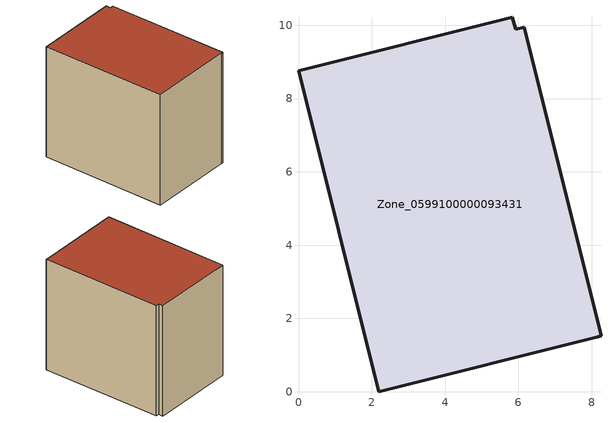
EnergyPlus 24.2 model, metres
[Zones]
Zone_0599100000093431
 floor ground (C_G): 2.19,0 0,8.76 5.84,10.22 5.92,9.9 6.16,9.95 8.26,1.52 8.18,1.5 z0
 wall outside (C_F): 0,8.76 2.19,0 8.18,1.5 8.26,1.52 6.16,9.95 5.92,9.9 5.84,10.22 0,8.76 z0:8.13
 roof outside (C_R): 8.26,1.52 6.16,9.95 5.92,9.9 5.84,10.22 0,8.76 2.19,0 8.18,1.5 z8.13
[BUILDING]
Pand.0599100000093431: North Axis=0; Terrain=City; Loads Convergence Tolerance Value=0.04; Temperature Convergence Tolerance Value=0.4; Solar Distribution=FullExterior; Maximum Number of Warmup Days=25; Minimum Number of Warmup Days=1
[Site:Location]
Rotterdam.The.Hague.AP_ZH_NLD Design_Conditions: Latitude=51.96; Longitude=4.45; Time Zone=1; Elevation=-4.5
[SITE:GROUNDTEMPERATURE:BUILDINGSURFACE]
18, 18, 18, 18, 18, 18, 18, 18, 18, 18, 18, 18
[MATERIAL] Thermal Absorptance=0.9; Solar Absorptance=0.7; Visible Absorptance=0.7
Name | Roughness | Thickness | Conductivity | Density | Specific Heat
G.TC.1965-1974 | MediumSmooth | 0.15 | 0.882353 | 540 | 1210
F.TC.1965-1974 | Rough | 0.3 | 0.697674 | 1920 | 840
R.TC.1965-1974 | MediumRough | 0.2 | 0.232558 | 1500 | 1000
[CONSTRUCTION]
C_G: G.TC.1965-1974
C_F: F.TC.1965-1974
C_R: R.TC.1965-1974
[ZONE]
Zone_0599100000093431: Type=1; Multiplier=1; Ceiling Height=Autocalculate; Volume=Autocalculate; Floor Area=autocalculate; Part of Total Floor Area=Yes
[ZONEINFILTRATION:DESIGNFLOWRATE]
Infil_Zone_0599100000093431: Zone or ZoneList or Space or SpaceList=Zone_0599100000093431; Schedule=AlwaysOn; Design Flow Rate Calculation Method=Flow/Area; Flow Rate per Floor Area=0.003; Constant Term Coefficient=1; Temperature Term Coefficient=0; Velocity Term Coefficient=0; Velocity Squared Term Coefficient=0
[HVACTEMPLATE:ZONE:IDEALLOADSAIRSYSTEM]
Zone_0599100000093431: Maximum Heating Supply Air Temperature=50; Minimum Cooling Supply Air Temperature=13; Maximum Heating Supply Air Humidity Ratio=0.0156; Minimum Cooling Supply Air Humidity Ratio=0.0077; Heating Limit=NoLimit; Cooling Limit=NoLimit; Dehumidification Control Type=ConstantSensibleHeatRatio; Cooling Sensible Heat Ratio=0.7; Dehumidification Setpoint=60; Humidification Control Type=None; Humidification Setpoint=30; Outdoor Air Method=None; Outdoor Air Flow Rate per Person=0.00944; Outdoor Air Flow Rate per Zone Floor Area=0; Outdoor Air Flow Rate per Zone=0; Demand Controlled Ventilation Type=None; Outdoor Air Economizer Type=NoEconomizer; Heat Recovery Type=None; Sensible Heat Recovery Effectiveness=0.7; Latent Heat Recovery Effectiveness=0.65
[ZONECONTROL:THERMOSTAT]
ThermostatControl_Zone_0599100000093431: Zone or ZoneList=Zone_0599100000093431; Control Type Schedule=DualSetpointControlType; Control 1=Thermostat_Zone_0599100000093431; Temperature Difference Between Cutout And Setpoint=0
[THERMOSTATSETPOINT:DUALSETPOINT]
Thermostat_Zone_0599100000093431: Heating Setpoint Temperature Schedule=HeatingSetpoint_Zone_0599100000093431; Cooling Setpoint Temperature Schedule=CoolingSetpoint_Zone_0599100000093431
[SCHEDULE:COMPACT]
HeatingSetpoint_Zone_0599100000093431: Through: 12/31, For: AllDays, Until: 24:00, 21
CoolingSetpoint_Zone_0599100000093431: Through: 12/31, For: AllDays, Until: 24:00, 24
DualSetpointControlType: Through: 12/31, For: AllDays, Until: 24:00, 4
AlwaysOn: Through: 12/31, For: AllDays, Until: 24:00, 1
